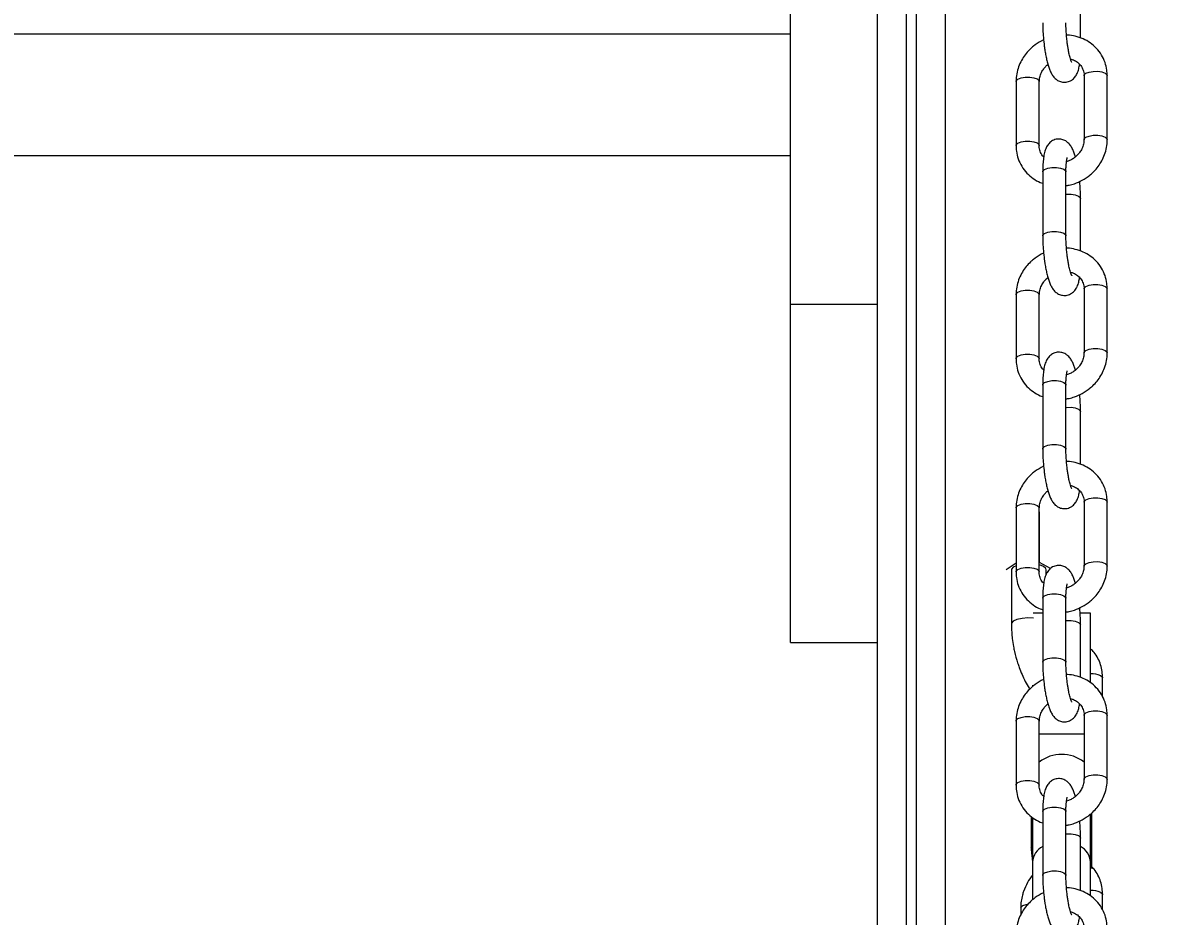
# Model space of a CAD drawing. Header units: millimetres. Extents: x -11024 to 8278, y -7837 to 5770.
# Drawn here: x -3608.6 to -3412.6, y 460.9 to 615.1 of the extents above; entities that cross this region are included whole.
import ezdxf

# ---------------------------------------------------------------- set-up
doc = ezdxf.new("R2010")
doc.units = ezdxf.units.MM
for name, color, linetype in [('DIKOM_ОБЪЕКТ', 7, 'Continuous'), ('DIKOM_РАЗМЕР_ЗОНА', 7, 'Continuous'), ('DIKOM_РАЗМЕР_ОБЪЕКТА', 7, 'Continuous')]:
    doc.layers.add(name, color=color, linetype=linetype)
doc.styles.add('style1', font='arial.ttf', dxfattribs={"width": 0.8})
doc.dimstyles.new('1-50', dxfattribs={"dimtxt": 300, "dimasz": 200, "dimexe": 100, "dimexo": 0, "dimgap": 100, "dimtad": 1, "dimtxsty": 'style1', "dimcen": 200, "dimclrd": 7, "dimclre": 7, "dimclrt": 7, "dimadec": 1, "dimazin": 2, "dimtfac": 1, "dimtmove": 0, "dimatfit": 2, "dimfxl": 0, "dimlwd": 25, "dimlwe": 18, "dimarcsym": 0})

# ---------------------------------------------------------------- blocks, each defined once
blk = doc.blocks.new('*D9')
at = {"layer": 'Defpoints', "color": 0, "transparency": 16777216}
for p in [(3740.68, 3707.51), (-8191.56, -3797.25), (-1076.12, -3797.25)]:
    blk.add_point(p, dxfattribs=at)
at = {"layer": 'DIKOM_РАЗМЕР_ОБЪЕКТА', "color": 7, "lineweight": 18, "transparency": 16777216}
for p, q in [((3740.68, 3707.51), (-8291.56, 3707.51)), ((-1076.12, -3797.25), (-8291.56, -3797.25))]:
    blk.add_line(p, q, dxfattribs=at)
at = {"layer": 'DIKOM_РАЗМЕР_ОБЪЕКТА', "color": 7, "lineweight": 25, "transparency": 16777216}
blk.add_line((-8191.56, 3507.51), (-8191.56, -3597.25), dxfattribs=at)
at = {"layer": 'DIKOM_РАЗМЕР_ОБЪЕКТА', "color": 7, "transparency": 16777216}
for points in [[(-8224.9, 3507.51), (-8158.23, 3507.51), (-8191.56, 3707.51)], [(-8224.9, -3597.25), (-8158.23, -3597.25), (-8191.56, -3797.25)]]:
    blk.add_solid(points, dxfattribs=at)
at = {"layer": 'DIKOM_РАЗМЕР_ОБЪЕКТА', "color": 7, "transparency": 16777216, "insert": (-8444.74, -44.87), "char_height": 300, "attachment_point": 5, "rotation": 90, "style": 'style1'}
blk.add_mtext('7500', dxfattribs=at)
blk = doc.blocks.new('*D11')
at = {"layer": 'Defpoints', "color": 0, "transparency": 16777216}
for p in [(3316.13, 5770.14), (-10574.15, -5797.25), (-1580.09, -5797.25)]:
    blk.add_point(p, dxfattribs=at)
at = {"layer": 'DIKOM_РАЗМЕР_ЗОНА', "color": 7, "lineweight": 18, "transparency": 16777216}
for p, q in [((3316.13, 5770.14), (-10674.15, 5770.14)), ((-1580.09, -5797.25), (-10674.15, -5797.25))]:
    blk.add_line(p, q, dxfattribs=at)
at = {"layer": 'DIKOM_РАЗМЕР_ЗОНА', "color": 7, "lineweight": 25, "transparency": 16777216}
blk.add_line((-10574.15, 5570.14), (-10574.15, -5597.25), dxfattribs=at)
at = {"layer": 'DIKOM_РАЗМЕР_ЗОНА', "color": 7, "transparency": 16777216}
for points in [[(-10607.49, 5570.14), (-10540.82, 5570.14), (-10574.15, 5770.14)], [(-10607.49, -5597.25), (-10540.82, -5597.25), (-10574.15, -5797.25)]]:
    blk.add_solid(points, dxfattribs=at)
at = {"layer": 'DIKOM_РАЗМЕР_ЗОНА', "color": 7, "transparency": 16777216, "insert": (-10827.33, -172.99), "char_height": 300, "attachment_point": 5, "rotation": 90, "style": 'style1'}
blk.add_mtext('11500', dxfattribs=at)

msp = doc.modelspace()

# ---------------------------------------------------------------- linework, layer by layer
at = {"layer": 'DIKOM_ОБЪЕКТ', "color": 7, "linetype": 'Continuous', "lineweight": 15}
for p, q in [((-3456.184, 113.171), (-3456.184, 1863.171)), ((-3454.452, -1736.829), (-3454.452, 1463.171)), ((-3449.452, -1736.829), (-3449.452, 1463.171)), ((-3476.184, 566.502), (-3476.184, 970.268)), ((-3461.184, 566.502), (-3461.184, 704.509)), ((-3426.191, 612.43), (-3426.191, 621.497)), ((-4127.383, 613.171), (-3476.184, 613.171)), ((-3432.556, 612.09), (-3433.001, 611.894)), ((-3425.586, 605.902), (-3425.586, 594.866)), ((-3421.63, 606.067), (-3421.585, 605.902)), ((-3421.585, 594.866), (-3421.585, 605.902)), ((-3437.318, 604.912), (-3437.318, 593.876)), ((-3433.318, 593.876), (-3433.318, 604.912)), ((-3433.362, 594.041), (-3433.318, 593.878)), ((-4138.493, 592.171), (-3476.184, 592.171)), ((-3427.822, 591.393), (-3428.62, 591.076)), ((-3432.712, 589.317), (-3432.712, 578.281)), ((-3428.712, 578.281), (-3428.712, 589.317)), ((-3426.191, 575.643), (-3426.191, 584.71)), ((-3432.556, 575.304), (-3433.001, 575.107)), ((-3425.586, 569.115), (-3425.586, 558.079)), ((-3421.63, 569.28), (-3421.585, 569.115)), ((-3421.585, 558.079), (-3421.585, 569.115)), ((-3476.184, 566.502), (-3461.184, 566.502)), ((-3476.184, 508.131), (-3476.184, 566.502)), ((-3461.184, 521.349), (-3461.184, 566.502)), ((-3437.318, 568.125), (-3437.318, 557.089)), ((-3433.318, 557.089), (-3433.318, 568.125)), ((-3433.362, 557.254), (-3433.318, 557.092)), ((-3427.822, 554.606), (-3428.62, 554.289)), ((-3432.712, 552.53), (-3432.712, 541.494)), ((-3428.712, 541.494), (-3428.712, 552.53)), ((-3426.191, 538.857), (-3426.191, 547.923)), ((-3432.556, 538.517), (-3433.001, 538.321)), ((-3437.318, 531.338), (-3437.318, 520.302)), ((-3433.318, 520.302), (-3433.318, 531.338)), ((-3425.586, 532.328), (-3425.586, 521.292)), ((-3421.63, 532.493), (-3421.585, 532.328)), ((-3421.585, 521.292), (-3421.585, 532.328)), ((-3433.268, 521.914), (-3433.268, 530.684)), ((-3461.184, 113.171), (-3461.184, 521.349)), ((-3437.318, 521.829), (-3439.03, 520.658)), ((-3433.268, 521.914), (-3433.318, 521.913)), ((-3431.373, 520.866), (-3433.268, 521.914)), ((-3438.119, 520.581), (-3438.119, 511.296)), ((-3433.362, 520.467), (-3433.318, 520.305)), ((-3432.119, 519.902), (-3432.119, 520.581)), ((-3431.097, 521.076), (-3431.097, 521.103)), ((-3427.822, 517.819), (-3428.62, 517.503)), ((-3432.712, 515.744), (-3432.712, 504.708)), ((-3428.712, 504.708), (-3428.712, 515.744)), ((-3432.712, 513.171), (-3434.369, 513.171)), ((-3424.452, 513.171), (-3426.236, 513.171)), ((-3424.452, 501.159), (-3424.452, 513.171)), ((-3426.191, 502.07), (-3426.191, 511.136)), ((-3476.184, 508.131), (-3461.184, 508.131)), ((-3422.399, 498.757), (-3422.399, 502.009)), ((-3434.452, 500.75), (-3434.452, 500.53)), ((-3432.556, 501.73), (-3433.001, 501.534)), ((-3437.318, 494.552), (-3437.318, 483.516)), ((-3433.318, 483.516), (-3433.318, 494.552)), ((-3425.586, 495.542), (-3425.586, 484.506)), ((-3421.63, 495.707), (-3421.585, 495.542)), ((-3421.585, 484.506), (-3421.585, 495.542)), ((-3425.586, 492.313), (-3433.318, 492.313)), ((-3433.362, 483.681), (-3433.318, 483.518)), ((-3427.822, 481.032), (-3428.62, 480.716)), ((-3432.712, 478.957), (-3432.712, 467.921)), ((-3428.712, 467.921), (-3428.712, 478.957)), ((-3424.452, 470.242), (-3424.452, 478.527)), ((-3424.217, 469.146), (-3424.217, 478.736)), ((-3434.687, 478.101), (-3434.687, 472.723)), ((-3434.452, 477.898), (-3434.452, 470.242)), ((-3426.191, 465.283), (-3426.191, 474.35)), ((-3434.452, 470.242), (-3434.452, 463.742)), ((-3424.452, 464.393), (-3424.452, 470.242)), ((-3432.556, 464.944), (-3433.001, 464.747)), ((-3422.399, 461.97), (-3422.399, 464.597)), ((-3436.505, 462.307), (-3436.505, 461.094))]:
    msp.add_line(p, q, dxfattribs=at)
at = {"layer": 'DIKOM_ОБЪЕКТ', "color": 7, "linetype": 'Continuous', "lineweight": 15, "flags": 128}
for points in [[(-3437.318, 604.912), (-3437.285, 605.053), (-3436.998, 605.338), (-3436.454, 605.558), (-3435.738, 605.68), (-3434.958, 605.684), (-3434.232, 605.571), (-3433.672, 605.358), (-3433.362, 605.077), (-3433.318, 604.912)], [(-3425.586, 605.902), (-3425.553, 606.043), (-3425.265, 606.328), (-3424.722, 606.548), (-3424.006, 606.67), (-3423.226, 606.674), (-3422.5, 606.561), (-3421.94, 606.348), (-3421.63, 606.067)], [(-3437.318, 593.877), (-3437.285, 594.017), (-3436.998, 594.302), (-3436.454, 594.522), (-3435.738, 594.644), (-3434.958, 594.648), (-3434.232, 594.535), (-3433.672, 594.322), (-3433.362, 594.041)], [(-3425.586, 594.863), (-3425.553, 595.007), (-3425.265, 595.292), (-3424.722, 595.512), (-3424.006, 595.634), (-3423.226, 595.638), (-3422.5, 595.525), (-3421.94, 595.312), (-3421.63, 595.031), (-3421.585, 594.864)], [(-3432.712, 589.317), (-3432.679, 589.458), (-3432.392, 589.743), (-3431.849, 589.963), (-3431.132, 590.085)], [(-3431.132, 590.085), (-3430.352, 590.09), (-3429.627, 589.977), (-3429.066, 589.763), (-3428.757, 589.482), (-3428.712, 589.317)], [(-3428.712, 585.468), (-3428.612, 585.478), (-3427.831, 585.482), (-3427.106, 585.369), (-3426.545, 585.156), (-3426.236, 584.875), (-3426.191, 584.715)], [(-3432.712, 578.276), (-3432.679, 578.422), (-3432.392, 578.707), (-3431.849, 578.927), (-3431.132, 579.049), (-3430.352, 579.054), (-3429.627, 578.941), (-3429.066, 578.727), (-3428.757, 578.446), (-3428.712, 578.275)], [(-3437.318, 568.125), (-3437.285, 568.266), (-3436.998, 568.551), (-3436.454, 568.771), (-3435.738, 568.893), (-3434.958, 568.898), (-3434.232, 568.785), (-3433.672, 568.571), (-3433.362, 568.29), (-3433.318, 568.125)], [(-3425.586, 569.115), (-3425.553, 569.257), (-3425.265, 569.541), (-3424.722, 569.761), (-3424.006, 569.883), (-3423.226, 569.888), (-3422.5, 569.775), (-3421.94, 569.561), (-3421.63, 569.28)], [(-3425.586, 558.077), (-3425.553, 558.22), (-3425.265, 558.505), (-3424.722, 558.725), (-3424.006, 558.847), (-3423.226, 558.852), (-3422.5, 558.739), (-3421.94, 558.525), (-3421.63, 558.244), (-3421.585, 558.077)], [(-3437.318, 557.091), (-3437.285, 557.23), (-3436.998, 557.515), (-3436.454, 557.735), (-3435.738, 557.857), (-3434.958, 557.862), (-3434.232, 557.749), (-3433.672, 557.535), (-3433.362, 557.254)], [(-3432.712, 552.53), (-3432.679, 552.672), (-3432.392, 552.957), (-3431.849, 553.177), (-3431.132, 553.298)], [(-3431.132, 553.298), (-3430.352, 553.303), (-3429.627, 553.19), (-3429.066, 552.977), (-3428.757, 552.695), (-3428.712, 552.53)], [(-3428.712, 548.681), (-3428.612, 548.691), (-3427.831, 548.696), (-3427.106, 548.583), (-3426.545, 548.369), (-3426.236, 548.088), (-3426.191, 547.928)], [(-3432.712, 541.489), (-3432.679, 541.636), (-3432.392, 541.921), (-3431.849, 542.141), (-3431.132, 542.262), (-3430.352, 542.267), (-3429.627, 542.154), (-3429.066, 541.941), (-3428.757, 541.659), (-3428.712, 541.488)], [(-3425.586, 532.328), (-3425.553, 532.47), (-3425.265, 532.755), (-3424.722, 532.975), (-3424.006, 533.096), (-3423.226, 533.101), (-3422.5, 532.988), (-3421.94, 532.775), (-3421.63, 532.493)], [(-3437.318, 531.338), (-3437.285, 531.48), (-3436.998, 531.765), (-3436.454, 531.985), (-3435.738, 532.106), (-3434.958, 532.111), (-3434.232, 531.998), (-3433.672, 531.785), (-3433.362, 531.503), (-3433.318, 531.338)], [(-3437.318, 521.371), (-3437.783, 521.137), (-3438.094, 520.785), (-3438.119, 520.649)], [(-3432.592, 521.221), (-3433.298, 521.492), (-3433.318, 521.498)], [(-3425.586, 521.29), (-3425.553, 521.434), (-3425.265, 521.719), (-3424.722, 521.939), (-3424.006, 522.06), (-3423.226, 522.065), (-3422.5, 521.952), (-3421.94, 521.739), (-3421.63, 521.457), (-3421.585, 521.291)], [(-3437.318, 520.304), (-3437.285, 520.444), (-3436.998, 520.729), (-3436.454, 520.949), (-3435.738, 521.07), (-3434.958, 521.075), (-3434.232, 520.962), (-3433.672, 520.749), (-3433.362, 520.467)], [(-3432.119, 520.649), (-3432.191, 520.881), (-3432.592, 521.221)], [(-3432.712, 515.744), (-3432.679, 515.885), (-3432.392, 516.17), (-3431.849, 516.39), (-3431.132, 516.512)], [(-3431.132, 516.512), (-3430.352, 516.516), (-3429.627, 516.403), (-3429.066, 516.19), (-3428.757, 515.909), (-3428.712, 515.744)], [(-3434.304, 512.317), (-3435.256, 512.356), (-3436.273, 512.275), (-3437.15, 512.077), (-3437.783, 511.784), (-3438.094, 511.432), (-3438.119, 511.294)], [(-3428.712, 511.895), (-3428.612, 511.904), (-3427.831, 511.909), (-3427.106, 511.796), (-3426.545, 511.583), (-3426.236, 511.301), (-3426.191, 511.142)], [(-3432.712, 504.703), (-3432.679, 504.849), (-3432.392, 505.134), (-3431.849, 505.354), (-3431.132, 505.475), (-3430.352, 505.48), (-3429.627, 505.367), (-3429.066, 505.154), (-3428.757, 504.873), (-3428.712, 504.702)], [(-3422.714, 502.39), (-3422.43, 502.133), (-3422.399, 502.009)], [(-3425.586, 495.542), (-3425.553, 495.683), (-3425.265, 495.968), (-3424.722, 496.188), (-3424.006, 496.309), (-3423.226, 496.314), (-3422.5, 496.201), (-3421.94, 495.988), (-3421.63, 495.707)], [(-3437.318, 494.552), (-3437.285, 494.693), (-3436.998, 494.978), (-3436.454, 495.198), (-3435.738, 495.32), (-3434.958, 495.324), (-3434.232, 495.211), (-3433.672, 494.998), (-3433.362, 494.717), (-3433.318, 494.552)], [(-3437.318, 483.517), (-3437.285, 483.657), (-3436.998, 483.942), (-3436.454, 484.162), (-3435.738, 484.284), (-3434.958, 484.288), (-3434.232, 484.175), (-3433.672, 483.962), (-3433.362, 483.681)], [(-3425.586, 484.503), (-3425.553, 484.647), (-3425.265, 484.932), (-3424.722, 485.152), (-3424.006, 485.274), (-3423.226, 485.278), (-3422.5, 485.165), (-3421.94, 484.952), (-3421.63, 484.671), (-3421.585, 484.504)], [(-3432.712, 478.957), (-3432.679, 479.098), (-3432.392, 479.383), (-3431.849, 479.603), (-3431.132, 479.725)], [(-3431.132, 479.725), (-3430.352, 479.73), (-3429.627, 479.617), (-3429.066, 479.403), (-3428.757, 479.122), (-3428.712, 478.957)], [(-3428.712, 475.108), (-3428.612, 475.118), (-3427.831, 475.122), (-3427.106, 475.009), (-3426.545, 474.796), (-3426.236, 474.515), (-3426.191, 474.355)], [(-3434.687, 472.722), (-3434.64, 472.874), (-3434.452, 473.055)], [(-3432.712, 467.916), (-3432.679, 468.062), (-3432.392, 468.347), (-3431.849, 468.567), (-3431.132, 468.689), (-3430.352, 468.693), (-3429.627, 468.581), (-3429.066, 468.367), (-3428.757, 468.086), (-3428.712, 467.915)], [(-3424.452, 469.479), (-3424.248, 469.271), (-3424.217, 469.147)], [(-3422.714, 464.978), (-3422.43, 464.721), (-3422.399, 464.597)], [(-3436.505, 462.308), (-3436.458, 462.459), (-3436.146, 462.712), (-3435.583, 462.903), (-3435.263, 462.962)]]:
    msp.add_lwpolyline(points, dxfattribs=at)
at = {"layer": 'DIKOM_ОБЪЕКТ', "color": 7, "linetype": 'Continuous', "lineweight": 15}
for centre, radius, start, end in [((-3424.292, 498.772), 3.947, 66.43566, 92.31744), ((-3429.452, 482.528), 6.285, 52.04001, 127.95999), ((-3431.223, 470.051), 3.234, 117.41582, 176.61978), ((-3427.801, 469.973), 3.36, 4.59294, 61.37146), ((-3424.292, 461.36), 3.947, 66.43566, 92.31744)]:
    msp.add_arc(centre, radius, start, end, dxfattribs=at)
for points, knots in [([(-3432.709, 615.063), (-3432.71, 614.931), (-3432.711, 614.538), (-3432.685, 613.682), (-3432.632, 612.949), (-3432.6, 612.498)], [0, 0, 0, 0, 0.1623311, 0.4847985, 1, 1, 1, 1]), ([(-3428.614, 612.835), (-3428.645, 613.273), (-3428.689, 613.883), (-3428.71, 614.623), (-3428.709, 614.919), (-3428.709, 615.061)], [0, 0, 0, 0, 0.5712323, 0.7948266, 1, 1, 1, 1]), ([(-3433.001, 611.894), (-3433.457, 611.614), (-3434.102, 611.217), (-3434.937, 610.471), (-3435.592, 609.76), (-3436.249, 608.818), (-3436.792, 607.742), (-3437.16, 606.543), (-3437.335, 605.578), (-3437.301, 605.032), (-3437.293, 604.912)], [0, 0, 0, 0, 0.1825951, 0.2584393, 0.383994, 0.5148969, 0.6557647, 0.8035052, 0.9571645, 1, 1, 1, 1]), ([(-3432.6, 612.498), (-3432.551, 611.998), (-3432.483, 611.301), (-3432.345, 610.326), (-3432.215, 609.553), (-3432.043, 608.713), (-3431.846, 607.931), (-3431.622, 607.215), (-3431.361, 606.562), (-3431.041, 605.971), (-3430.61, 605.435), (-3430.018, 605.005), (-3429.296, 604.763), (-3428.465, 604.786), (-3427.693, 605.124), (-3427.113, 605.685), (-3426.734, 606.352), (-3426.501, 607.041), (-3426.409, 607.609), (-3426.366, 607.874)], [0, 0, 0, 0, 0.0879981, 0.1224309, 0.1786513, 0.2348506, 0.2933596, 0.3526775, 0.413126, 0.4765375, 0.5359913, 0.5846897, 0.6342733, 0.6869926, 0.7442841, 0.7980943, 0.8583298, 0.9339599, 1, 1, 1, 1]), ([(-3421.61, 605.901), (-3421.613, 606.226), (-3421.621, 607.012), (-3421.938, 608.237), (-3422.539, 609.535), (-3423.415, 610.686), (-3424.504, 611.625), (-3425.732, 612.325), (-3427.068, 612.757), (-3428.049, 612.947), (-3428.568, 612.932), (-3428.62, 612.93)], [0, 0, 0, 0, 0.08852332, 0.21396023, 0.34440076, 0.48097149, 0.60883541, 0.73638761, 0.86286746, 0.98621486, 1, 1, 1, 1]), ([(-3427.696, 608.201), (-3427.694, 608.199), (-3427.671, 608.17), (-3427.752, 608.301), (-3427.857, 608.584), (-3428.016, 609.088), (-3428.177, 609.753), (-3428.319, 610.491), (-3428.432, 611.207), (-3428.533, 611.972), (-3428.586, 612.534), (-3428.614, 612.835)], [0, 0, 0, 0, 0.0096498, 0.1163048, 0.230047, 0.3520192, 0.5109256, 0.6414114, 0.7448972, 0.8635192, 1, 1, 1, 1]), ([(-3433.304, 604.91), (-3433.294, 605.158), (-3433.272, 605.67), (-3432.992, 606.431), (-3432.6, 607.073), (-3432.208, 607.547), (-3431.933, 607.773), (-3431.818, 607.868)], [0, 0, 0, 0, 0.23938, 0.4939834, 0.7122434, 0.8794297, 1, 1, 1, 1]), ([(-3427.922, 608.802), (-3427.744, 608.753), (-3427.3, 608.629), (-3426.692, 608.248), (-3426.108, 607.672), (-3425.728, 606.916), (-3425.557, 606.297), (-3425.595, 605.944), (-3425.599, 605.903)], [0, 0, 0, 0, 0.1251234, 0.3120751, 0.516947, 0.7471599, 0.9711757, 1, 1, 1, 1]), ([(-3437.293, 593.877), (-3437.29, 593.551), (-3437.282, 592.765), (-3436.965, 591.54), (-3436.364, 590.243), (-3435.489, 589.089), (-3434.395, 588.163), (-3433.457, 587.582), (-3432.859, 587.394), (-3432.712, 587.347)], [0, 0, 0, 0, 0.1138407, 0.2751521, 0.4428982, 0.6185582, 0.7829525, 0.9469905, 1, 1, 1, 1]), ([(-3432.538, 591.904), (-3432.607, 591.969), (-3432.896, 592.242), (-3433.166, 592.868), (-3433.347, 593.481), (-3433.309, 593.834), (-3433.304, 593.874)], [0, 0, 0, 0, 0.1293868, 0.5441781, 0.9478559, 1, 1, 1, 1]), ([(-3427.085, 591.909), (-3427.15, 592.126), (-3427.29, 592.591), (-3427.543, 593.214), (-3427.862, 593.807), (-3428.293, 594.342), (-3428.885, 594.772), (-3429.607, 595.015), (-3430.438, 594.992), (-3431.21, 594.654), (-3431.791, 594.092), (-3432.171, 593.428), (-3432.418, 592.666), (-3432.585, 591.748), (-3432.678, 590.734), (-3432.711, 589.915), (-3432.71, 589.443), (-3432.709, 589.312)], [0, 0, 0, 0, 0.0596699, 0.1281032, 0.1998961, 0.267198, 0.3223538, 0.3784632, 0.4381785, 0.5030172, 0.5639628, 0.6321552, 0.7177865, 0.8128481, 0.8999073, 0.9722423, 1, 1, 1, 1]), ([(-3425.599, 594.867), (-3425.61, 594.619), (-3425.631, 594.107), (-3425.912, 593.347), (-3426.301, 592.702), (-3426.756, 592.173), (-3427.249, 591.737), (-3427.637, 591.504), (-3427.822, 591.393)], [0, 0, 0, 0, 0.1926652, 0.3976287, 0.573314, 0.707904, 0.8605903, 1, 1, 1, 1]), ([(-3425.902, 587.883), (-3425.446, 588.164), (-3424.801, 588.56), (-3423.967, 589.307), (-3423.311, 590.017), (-3422.655, 590.96), (-3422.111, 592.036), (-3421.744, 593.235), (-3421.569, 594.199), (-3421.603, 594.746), (-3421.61, 594.865)], [0, 0, 0, 0, 0.1826021, 0.2584461, 0.384027, 0.5148987, 0.6557662, 0.8035188, 0.9571776, 1, 1, 1, 1]), ([(-3428.709, 589.311), (-3428.71, 589.42), (-3428.712, 589.78), (-3428.689, 590.327), (-3428.647, 590.918), (-3428.584, 591.382), (-3428.526, 591.678), (-3428.478, 591.821), (-3428.486, 591.802), (-3428.488, 591.799)], [0, 0, 0, 0, 0.0828513, 0.2715326, 0.4609629, 0.6421966, 0.8098512, 0.96028, 1, 1, 1, 1]), ([(-3428.712, 586.943), (-3428.528, 586.969), (-3428.035, 587.04), (-3427.076, 587.317), (-3426.347, 587.669), (-3425.902, 587.883)], [0, 0, 0, 0, 0.1880839, 0.5045234, 1, 1, 1, 1]), ([(-3426.194, 584.715), (-3426.194, 584.846), (-3426.192, 585.24), (-3426.221, 586.094), (-3426.267, 586.969), (-3426.332, 587.551), (-3426.348, 587.687)], [0, 0, 0, 0, 0.1403138, 0.4190396, 0.8643727, 1, 1, 1, 1]), ([(-3432.709, 578.276), (-3432.71, 578.144), (-3432.711, 577.751), (-3432.685, 576.896), (-3432.632, 576.163), (-3432.6, 575.712)], [0, 0, 0, 0, 0.1623311, 0.4847985, 1, 1, 1, 1]), ([(-3428.614, 576.048), (-3428.645, 576.486), (-3428.689, 577.096), (-3428.71, 577.836), (-3428.709, 578.133), (-3428.709, 578.275)], [0, 0, 0, 0, 0.5712323, 0.7948266, 1, 1, 1, 1]), ([(-3433.001, 575.107), (-3433.457, 574.827), (-3434.102, 574.43), (-3434.937, 573.684), (-3435.592, 572.974), (-3436.249, 572.031), (-3436.792, 570.955), (-3437.16, 569.756), (-3437.335, 568.791), (-3437.301, 568.245), (-3437.293, 568.126)], [0, 0, 0, 0, 0.1825927, 0.2584412, 0.3839956, 0.5148981, 0.6557656, 0.8035057, 0.9571646, 1, 1, 1, 1]), ([(-3432.6, 575.712), (-3432.551, 575.211), (-3432.483, 574.515), (-3432.345, 573.539), (-3432.215, 572.766), (-3432.043, 571.926), (-3431.846, 571.144), (-3431.622, 570.428), (-3431.361, 569.775), (-3431.041, 569.184), (-3430.61, 568.649), (-3430.018, 568.218), (-3429.296, 567.976), (-3428.465, 567.999), (-3427.693, 568.337), (-3427.113, 568.899), (-3426.734, 569.565), (-3426.501, 570.254), (-3426.409, 570.822), (-3426.366, 571.087)], [0, 0, 0, 0, 0.0879979, 0.1224306, 0.178651, 0.2348562, 0.2933596, 0.3526962, 0.4131446, 0.4765559, 0.5359899, 0.5846883, 0.6342718, 0.6869908, 0.7442846, 0.7980947, 0.8583301, 0.93396, 1, 1, 1, 1]), ([(-3427.696, 571.415), (-3427.694, 571.412), (-3427.671, 571.383), (-3427.752, 571.515), (-3427.857, 571.798), (-3428.016, 572.302), (-3428.177, 572.966), (-3428.319, 573.704), (-3428.432, 574.42), (-3428.533, 575.185), (-3428.586, 575.747), (-3428.614, 576.048)], [0, 0, 0, 0, 0.0096499, 0.1163025, 0.2300524, 0.3519673, 0.5109226, 0.6414092, 0.7448957, 0.8635184, 1, 1, 1, 1]), ([(-3421.61, 569.114), (-3421.613, 569.439), (-3421.621, 570.225), (-3421.938, 571.451), (-3422.539, 572.749), (-3423.415, 573.899), (-3424.504, 574.838), (-3425.732, 575.539), (-3427.068, 575.97), (-3428.035, 576.159), (-3428.541, 576.145), (-3428.579, 576.144)], [0, 0, 0, 0, 0.0888311, 0.2147278, 0.3456365, 0.4826974, 0.6110202, 0.7390302, 0.865964, 0.9897541, 1, 1, 1, 1]), ([(-3433.304, 568.123), (-3433.294, 568.372), (-3433.272, 568.884), (-3432.992, 569.644), (-3432.6, 570.286), (-3432.208, 570.76), (-3431.933, 570.987), (-3431.818, 571.082)], [0, 0, 0, 0, 0.2393807, 0.4939848, 0.7122453, 0.8794087, 1, 1, 1, 1]), ([(-3427.922, 572.015), (-3427.744, 571.966), (-3427.299, 571.842), (-3426.692, 571.462), (-3426.108, 570.885), (-3425.728, 570.13), (-3425.557, 569.509), (-3425.595, 569.157), (-3425.599, 569.117)], [0, 0, 0, 0, 0.1250773, 0.3120824, 0.5169541, 0.7471667, 0.9711239, 1, 1, 1, 1]), ([(-3437.293, 557.09), (-3437.29, 556.765), (-3437.282, 555.979), (-3436.965, 554.753), (-3436.364, 553.456), (-3435.489, 552.303), (-3434.395, 551.376), (-3433.457, 550.796), (-3432.859, 550.607), (-3432.712, 550.561)], [0, 0, 0, 0, 0.11384, 0.2751627, 0.4429077, 0.6185565, 0.7829498, 0.9469867, 1, 1, 1, 1]), ([(-3432.538, 555.117), (-3432.607, 555.182), (-3432.896, 555.455), (-3433.166, 556.081), (-3433.347, 556.694), (-3433.309, 557.047), (-3433.304, 557.088)], [0, 0, 0, 0, 0.1293868, 0.5441781, 0.9478559, 1, 1, 1, 1]), ([(-3427.085, 555.122), (-3427.15, 555.339), (-3427.29, 555.805), (-3427.543, 556.428), (-3427.862, 557.02), (-3428.293, 557.556), (-3428.885, 557.986), (-3429.607, 558.228), (-3430.438, 558.205), (-3431.21, 557.867), (-3431.791, 557.305), (-3432.171, 556.641), (-3432.418, 555.879), (-3432.585, 554.962), (-3432.678, 553.948), (-3432.711, 553.128), (-3432.71, 552.656), (-3432.709, 552.525)], [0, 0, 0, 0, 0.0596699, 0.1281032, 0.1998961, 0.267198, 0.3223538, 0.3784632, 0.4381785, 0.5030172, 0.5639628, 0.6321552, 0.7177865, 0.8128481, 0.8999073, 0.9722423, 1, 1, 1, 1]), ([(-3425.599, 558.08), (-3425.61, 557.832), (-3425.631, 557.32), (-3425.912, 556.561), (-3426.301, 555.915), (-3426.756, 555.387), (-3427.249, 554.951), (-3427.637, 554.717), (-3427.822, 554.606)], [0, 0, 0, 0, 0.1926622, 0.3976225, 0.5733257, 0.7078947, 0.8605786, 1, 1, 1, 1]), ([(-3425.902, 551.097), (-3425.446, 551.377), (-3424.801, 551.774), (-3423.967, 552.52), (-3423.311, 553.23), (-3422.655, 554.173), (-3422.111, 555.249), (-3421.744, 556.448), (-3421.569, 557.413), (-3421.603, 557.959), (-3421.61, 558.078)], [0, 0, 0, 0, 0.1826024, 0.258451, 0.3840256, 0.5148976, 0.6557652, 0.8035055, 0.9571775, 1, 1, 1, 1]), ([(-3428.709, 552.524), (-3428.71, 552.634), (-3428.712, 552.993), (-3428.689, 553.54), (-3428.647, 554.131), (-3428.584, 554.595), (-3428.526, 554.891), (-3428.478, 555.034), (-3428.486, 555.016), (-3428.488, 555.012)], [0, 0, 0, 0, 0.0828529, 0.2715376, 0.4609714, 0.6421921, 0.8099613, 0.9602792, 1, 1, 1, 1]), ([(-3428.712, 550.156), (-3428.528, 550.183), (-3428.035, 550.254), (-3427.076, 550.531), (-3426.347, 550.882), (-3425.902, 551.097)], [0, 0, 0, 0, 0.1880839, 0.5045234, 1, 1, 1, 1]), ([(-3426.194, 547.928), (-3426.194, 548.06), (-3426.192, 548.453), (-3426.221, 549.308), (-3426.267, 550.183), (-3426.332, 550.765), (-3426.348, 550.9)], [0, 0, 0, 0, 0.1403136, 0.4190013, 0.8643729, 1, 1, 1, 1]), ([(-3432.709, 541.489), (-3432.71, 541.358), (-3432.711, 540.964), (-3432.685, 540.109), (-3432.632, 539.376), (-3432.6, 538.925)], [0, 0, 0, 0, 0.1623736, 0.4847977, 1, 1, 1, 1]), ([(-3428.614, 539.261), (-3428.645, 539.7), (-3428.689, 540.309), (-3428.71, 541.049), (-3428.709, 541.346), (-3428.709, 541.488)], [0, 0, 0, 0, 0.571182, 0.7948263, 1, 1, 1, 1]), ([(-3427.696, 534.628), (-3427.694, 534.626), (-3427.671, 534.597), (-3427.752, 534.728), (-3427.858, 535.011), (-3428.016, 535.515), (-3428.177, 536.179), (-3428.319, 536.918), (-3428.432, 537.633), (-3428.533, 538.399), (-3428.586, 538.961), (-3428.614, 539.261)], [0, 0, 0, 0, 0.0096499, 0.116303, 0.2299878, 0.3519511, 0.51092, 0.6414071, 0.7448774, 0.8635179, 1, 1, 1, 1]), ([(-3421.61, 532.328), (-3421.613, 532.653), (-3421.621, 533.439), (-3421.938, 534.664), (-3422.539, 535.962), (-3423.415, 537.112), (-3424.504, 538.051), (-3425.732, 538.752), (-3427.068, 539.183), (-3428.035, 539.373), (-3428.541, 539.359), (-3428.579, 539.358)], [0, 0, 0, 0, 0.08883077, 0.21472694, 0.34563509, 0.48268758, 0.61100989, 0.73902426, 0.86595753, 0.98974712, 1, 1, 1, 1]), ([(-3433.001, 538.321), (-3433.457, 538.04), (-3434.102, 537.644), (-3434.937, 536.897), (-3435.592, 536.187), (-3436.249, 535.245), (-3436.792, 534.168), (-3437.16, 532.97), (-3437.335, 532.005), (-3437.301, 531.458), (-3437.293, 531.339)], [0, 0, 0, 0, 0.1825929, 0.2584505, 0.383995, 0.5148977, 0.6557653, 0.8035055, 0.9571645, 1, 1, 1, 1]), ([(-3432.6, 538.925), (-3432.551, 538.425), (-3432.483, 537.728), (-3432.345, 536.752), (-3432.215, 535.979), (-3432.043, 535.139), (-3431.846, 534.357), (-3431.622, 533.641), (-3431.361, 532.988), (-3431.041, 532.397), (-3430.609, 531.862), (-3430.018, 531.432), (-3429.296, 531.19), (-3428.465, 531.212), (-3427.693, 531.551), (-3427.113, 532.112), (-3426.734, 532.779), (-3426.501, 533.468), (-3426.409, 534.036), (-3426.366, 534.3)], [0, 0, 0, 0, 0.0879979, 0.1224306, 0.178651, 0.2348561, 0.2933595, 0.3527011, 0.413145, 0.4765564, 0.5359904, 0.5846919, 0.6342735, 0.6869926, 0.7442839, 0.7981143, 0.8583301, 0.93396, 1, 1, 1, 1]), ([(-3427.922, 535.229), (-3427.744, 535.179), (-3427.299, 535.056), (-3426.692, 534.675), (-3426.108, 534.098), (-3425.728, 533.343), (-3425.557, 532.723), (-3425.595, 532.37), (-3425.599, 532.33)], [0, 0, 0, 0, 0.125078, 0.312084, 0.5169701, 0.747184, 0.9711238, 1, 1, 1, 1]), ([(-3433.304, 531.337), (-3433.294, 531.585), (-3433.272, 532.097), (-3432.992, 532.858), (-3432.6, 533.5), (-3432.208, 533.973), (-3431.933, 534.2), (-3431.818, 534.295)], [0, 0, 0, 0, 0.2393807, 0.4939848, 0.7122453, 0.8794087, 1, 1, 1, 1]), ([(-3427.085, 518.336), (-3427.15, 518.552), (-3427.29, 519.018), (-3427.543, 519.641), (-3427.862, 520.234), (-3428.294, 520.769), (-3428.885, 521.199), (-3429.607, 521.441), (-3430.438, 521.418), (-3431.21, 521.08), (-3431.791, 520.519), (-3432.171, 519.854), (-3432.418, 519.092), (-3432.585, 518.175), (-3432.678, 517.161), (-3432.711, 516.342), (-3432.71, 515.87), (-3432.709, 515.739)], [0, 0, 0, 0, 0.0596711, 0.1281059, 0.1999003, 0.267177, 0.3223566, 0.3784511, 0.4381822, 0.5030223, 0.5639692, 0.632163, 0.7177961, 0.8128371, 0.8999237, 0.9722533, 1, 1, 1, 1]), ([(-3437.293, 520.303), (-3437.29, 519.978), (-3437.282, 519.192), (-3436.965, 517.967), (-3436.364, 516.669), (-3435.489, 515.516), (-3434.395, 514.589), (-3433.457, 514.009), (-3432.859, 513.82), (-3432.712, 513.774)], [0, 0, 0, 0, 0.1138287, 0.2751535, 0.4429006, 0.6185517, 0.782947, 0.946986, 1, 1, 1, 1]), ([(-3432.538, 518.33), (-3432.607, 518.395), (-3432.896, 518.669), (-3433.166, 519.294), (-3433.347, 519.908), (-3433.309, 520.261), (-3433.304, 520.301)], [0, 0, 0, 0, 0.1293909, 0.544305, 0.9478903, 1, 1, 1, 1]), ([(-3425.599, 521.294), (-3425.61, 521.046), (-3425.631, 520.533), (-3425.912, 519.774), (-3426.301, 519.129), (-3426.756, 518.6), (-3427.249, 518.164), (-3427.637, 517.931), (-3427.822, 517.819)], [0, 0, 0, 0, 0.1926622, 0.3976225, 0.5733257, 0.7078947, 0.8605786, 1, 1, 1, 1]), ([(-3425.902, 514.31), (-3425.446, 514.59), (-3424.801, 514.987), (-3423.967, 515.734), (-3423.311, 516.444), (-3422.655, 517.386), (-3422.111, 518.462), (-3421.744, 519.661), (-3421.569, 520.626), (-3421.603, 521.172), (-3421.61, 521.292)], [0, 0, 0, 0, 0.1826024, 0.258451, 0.3840256, 0.5148976, 0.6557652, 0.8035055, 0.9571645, 1, 1, 1, 1]), ([(-3428.709, 515.737), (-3428.71, 515.847), (-3428.712, 516.207), (-3428.689, 516.754), (-3428.647, 517.344), (-3428.584, 517.809), (-3428.526, 518.105), (-3428.478, 518.247), (-3428.486, 518.229), (-3428.488, 518.225)], [0, 0, 0, 0, 0.0828529, 0.2715376, 0.4609714, 0.6421921, 0.8099613, 0.9602792, 1, 1, 1, 1]), ([(-3428.712, 513.369), (-3428.528, 513.396), (-3428.035, 513.467), (-3427.076, 513.744), (-3426.347, 514.096), (-3425.902, 514.31)], [0, 0, 0, 0, 0.1880768, 0.5045256, 1, 1, 1, 1]), ([(-3426.194, 511.141), (-3426.194, 511.273), (-3426.192, 511.666), (-3426.221, 512.521), (-3426.267, 513.396), (-3426.332, 513.978), (-3426.348, 514.114)], [0, 0, 0, 0, 0.1403102, 0.4190308, 0.8643762, 1, 1, 1, 1]), ([(-3438.114, 511.296), (-3438.116, 511.265), (-3438.138, 510.809), (-3438.078, 509.962), (-3437.967, 508.711), (-3437.792, 507.588), (-3437.505, 506.184), (-3437.172, 504.967), (-3436.724, 503.662), (-3436.295, 502.582), (-3435.71, 501.377), (-3435.254, 500.533), (-3434.969, 500.127), (-3434.935, 500.079)], [0, 0, 0, 0, 0.0081783, 0.1204824, 0.2137661, 0.3248117, 0.4018857, 0.5679475, 0.6356471, 0.7472247, 0.8618304, 0.983838, 1, 1, 1, 1]), ([(-3422.403, 502.01), (-3422.416, 502.378), (-3422.443, 503.15), (-3422.705, 504.29), (-3423.162, 505.403), (-3423.742, 506.341), (-3424.244, 506.813), (-3424.452, 507.009)], [0, 0, 0, 0, 0.19086, 0.4010377, 0.6180591, 0.8414272, 1, 1, 1, 1]), ([(-3432.709, 504.703), (-3432.71, 504.571), (-3432.711, 504.178), (-3432.685, 503.322), (-3432.632, 502.589), (-3432.6, 502.138)], [0, 0, 0, 0, 0.1623662, 0.4847759, 1, 1, 1, 1]), ([(-3428.614, 502.475), (-3428.645, 502.913), (-3428.689, 503.522), (-3428.71, 504.263), (-3428.709, 504.559), (-3428.709, 504.701)], [0, 0, 0, 0, 0.5711333, 0.7947585, 1, 1, 1, 1]), ([(-3432.6, 502.138), (-3432.551, 501.638), (-3432.483, 500.941), (-3432.345, 499.966), (-3432.215, 499.193), (-3432.043, 498.352), (-3431.846, 497.571), (-3431.622, 496.854), (-3431.361, 496.202), (-3431.041, 495.611), (-3430.609, 495.075), (-3430.018, 494.645), (-3429.296, 494.403), (-3428.465, 494.426), (-3427.693, 494.764), (-3427.113, 495.325), (-3426.734, 495.992), (-3426.501, 496.681), (-3426.409, 497.249), (-3426.366, 497.514)], [0, 0, 0, 0, 0.0879918, 0.1224248, 0.1786456, 0.2348513, 0.2933769, 0.3526953, 0.4131398, 0.4765517, 0.5359862, 0.5846882, 0.6342703, 0.6869897, 0.7442816, 0.7981125, 0.8583246, 0.9339594, 1, 1, 1, 1]), ([(-3427.696, 497.841), (-3427.694, 497.839), (-3427.671, 497.81), (-3427.752, 497.941), (-3427.858, 498.224), (-3428.016, 498.728), (-3428.177, 499.392), (-3428.319, 500.131), (-3428.432, 500.846), (-3428.533, 501.612), (-3428.586, 502.174), (-3428.614, 502.475)], [0, 0, 0, 0, 0.00965, 0.1163037, 0.2299824, 0.3519566, 0.5109266, 0.6413994, 0.744887, 0.8635108, 1, 1, 1, 1]), ([(-3421.61, 495.541), (-3421.613, 495.866), (-3421.621, 496.652), (-3421.938, 497.877), (-3422.539, 499.175), (-3423.415, 500.326), (-3424.504, 501.264), (-3425.732, 501.966), (-3427.068, 502.396), (-3428.035, 502.586), (-3428.541, 502.572), (-3428.579, 502.571)], [0, 0, 0, 0, 0.0888194, 0.2147171, 0.3456269, 0.482681, 0.6110049, 0.7390209, 0.8659631, 0.9897468, 1, 1, 1, 1]), ([(-3433.001, 501.534), (-3433.457, 501.254), (-3434.102, 500.857), (-3434.937, 500.11), (-3435.592, 499.4), (-3436.249, 498.458), (-3436.792, 497.382), (-3437.16, 496.183), (-3437.335, 495.218), (-3437.301, 494.672), (-3437.293, 494.552)], [0, 0, 0, 0, 0.1826003, 0.2584488, 0.3839868, 0.5148981, 0.6557656, 0.8035057, 0.9571646, 1, 1, 1, 1]), ([(-3427.922, 498.442), (-3427.744, 498.392), (-3427.299, 498.269), (-3426.692, 497.888), (-3426.108, 497.311), (-3425.728, 496.556), (-3425.557, 495.936), (-3425.595, 495.584), (-3425.599, 495.543)], [0, 0, 0, 0, 0.125078, 0.312084, 0.5169701, 0.747184, 0.9711238, 1, 1, 1, 1]), ([(-3433.304, 494.55), (-3433.294, 494.798), (-3433.272, 495.31), (-3432.992, 496.071), (-3432.6, 496.713), (-3432.208, 497.187), (-3431.933, 497.413), (-3431.818, 497.508)], [0, 0, 0, 0, 0.2393807, 0.4939848, 0.7122453, 0.8794087, 1, 1, 1, 1]), ([(-3427.085, 481.549), (-3427.15, 481.766), (-3427.29, 482.231), (-3427.543, 482.854), (-3427.862, 483.447), (-3428.294, 483.982), (-3428.885, 484.412), (-3429.607, 484.655), (-3430.438, 484.632), (-3431.21, 484.294), (-3431.791, 483.732), (-3432.171, 483.067), (-3432.418, 482.306), (-3432.585, 481.388), (-3432.678, 480.375), (-3432.711, 479.555), (-3432.71, 479.083), (-3432.709, 478.952)], [0, 0, 0, 0, 0.05967128, 0.12810621, 0.19990082, 0.26717774, 0.32235749, 0.37845216, 0.43818343, 0.50302365, 0.56397074, 0.63214731, 0.7177996, 0.81284085, 0.89992762, 0.97224901, 1, 1, 1, 1]), ([(-3425.599, 484.507), (-3425.61, 484.259), (-3425.631, 483.747), (-3425.912, 482.987), (-3426.301, 482.342), (-3426.756, 481.813), (-3427.249, 481.377), (-3427.637, 481.144), (-3427.822, 481.032)], [0, 0, 0, 0, 0.1926622, 0.3976225, 0.5733257, 0.7078947, 0.8605786, 1, 1, 1, 1]), ([(-3425.902, 477.523), (-3425.446, 477.804), (-3424.801, 478.2), (-3423.967, 478.947), (-3423.311, 479.657), (-3422.655, 480.599), (-3422.111, 481.676), (-3421.744, 482.874), (-3421.569, 483.839), (-3421.603, 484.386), (-3421.61, 484.505)], [0, 0, 0, 0, 0.1825945, 0.258452, 0.3840265, 0.5148983, 0.6557657, 0.8035058, 0.9571646, 1, 1, 1, 1]), ([(-3437.293, 483.516), (-3437.29, 483.191), (-3437.282, 482.405), (-3436.965, 481.18), (-3436.364, 479.883), (-3435.489, 478.729), (-3434.395, 477.803), (-3433.457, 477.222), (-3432.859, 477.033), (-3432.712, 476.987)], [0, 0, 0, 0, 0.1138287, 0.2751535, 0.4429006, 0.6185517, 0.782947, 0.946986, 1, 1, 1, 1]), ([(-3432.538, 481.544), (-3432.607, 481.609), (-3432.896, 481.882), (-3433.166, 482.507), (-3433.347, 483.121), (-3433.309, 483.474), (-3433.304, 483.514)], [0, 0, 0, 0, 0.1293909, 0.544305, 0.9478903, 1, 1, 1, 1]), ([(-3428.709, 478.951), (-3428.71, 479.06), (-3428.712, 479.42), (-3428.689, 479.967), (-3428.647, 480.557), (-3428.584, 481.022), (-3428.526, 481.318), (-3428.478, 481.46), (-3428.486, 481.442), (-3428.488, 481.438)], [0, 0, 0, 0, 0.082829, 0.2715395, 0.461052, 0.6421866, 0.8099584, 0.9602786, 1, 1, 1, 1]), ([(-3428.712, 476.583), (-3428.528, 476.609), (-3428.035, 476.68), (-3427.076, 476.957), (-3426.347, 477.309), (-3425.902, 477.523)], [0, 0, 0, 0, 0.1880758, 0.5045121, 1, 1, 1, 1]), ([(-3426.194, 474.355), (-3426.194, 474.486), (-3426.192, 474.88), (-3426.221, 475.734), (-3426.267, 476.609), (-3426.332, 477.191), (-3426.348, 477.327)], [0, 0, 0, 0, 0.1402736, 0.4190317, 0.8643376, 1, 1, 1, 1]), ([(-3434.686, 472.724), (-3434.687, 472.72), (-3434.697, 472.449), (-3434.658, 471.846), (-3434.59, 471.059), (-3434.49, 470.551), (-3434.452, 470.358)], [0, 0, 0, 0, 0.0054344, 0.3599749, 0.7579443, 1, 1, 1, 1]), ([(-3422.403, 464.598), (-3422.416, 464.966), (-3422.443, 465.738), (-3422.705, 466.877), (-3423.162, 467.991), (-3423.742, 468.929), (-3424.244, 469.401), (-3424.452, 469.597)], [0, 0, 0, 0, 0.1908343, 0.4009918, 0.6180278, 0.8413937, 1, 1, 1, 1]), ([(-3435.338, 466.706), (-3435.586, 466.201), (-3435.933, 465.496), (-3436.26, 464.399), (-3436.438, 463.463), (-3436.529, 462.709), (-3436.502, 462.327), (-3436.5, 462.306)], [0, 0, 0, 0, 0.3610033, 0.5041515, 0.7411315, 0.9856987, 1, 1, 1, 1]), ([(-3434.452, 468.03), (-3434.466, 468.013), (-3434.812, 467.614), (-3435.081, 467.15), (-3435.338, 466.706)], [0, 0, 0, 0, 0.0420153, 1, 1, 1, 1]), ([(-3432.709, 467.916), (-3432.71, 467.784), (-3432.711, 467.391), (-3432.685, 466.536), (-3432.632, 465.803), (-3432.6, 465.352)], [0, 0, 0, 0, 0.1623309, 0.4847541, 1, 1, 1, 1]), ([(-3428.614, 465.688), (-3428.645, 466.126), (-3428.689, 466.736), (-3428.71, 467.476), (-3428.709, 467.773), (-3428.709, 467.915)], [0, 0, 0, 0, 0.5711333, 0.7947585, 1, 1, 1, 1]), ([(-3433.001, 464.747), (-3433.457, 464.467), (-3434.102, 464.07), (-3434.937, 463.324), (-3435.592, 462.613), (-3436.249, 461.671), (-3436.792, 460.595), (-3437.16, 459.396), (-3437.335, 458.432), (-3437.301, 457.885), (-3437.293, 457.766)], [0, 0, 0, 0, 0.1826033, 0.2584531, 0.383993, 0.5149065, 0.6557763, 0.8035188, 0.9571932, 1, 1, 1, 1]), ([(-3432.6, 465.352), (-3432.551, 464.851), (-3432.483, 464.155), (-3432.345, 463.179), (-3432.215, 462.406), (-3432.043, 461.566), (-3431.846, 460.784), (-3431.622, 460.068), (-3431.361, 459.415), (-3431.041, 458.824), (-3430.61, 458.288), (-3430.018, 457.858), (-3429.296, 457.616), (-3428.465, 457.639), (-3427.692, 457.977), (-3427.113, 458.538), (-3426.734, 459.205), (-3426.501, 459.894), (-3426.409, 460.462), (-3426.366, 460.727)], [0, 0, 0, 0, 0.0879918, 0.1224248, 0.1786457, 0.2348514, 0.293377, 0.3526954, 0.4131399, 0.4765519, 0.5359901, 0.5846889, 0.634271, 0.6870033, 0.7442815, 0.7981124, 0.8583245, 0.9339594, 1, 1, 1, 1]), ([(-3427.696, 461.055), (-3427.694, 461.052), (-3427.671, 461.023), (-3427.752, 461.154), (-3427.858, 461.438), (-3428.016, 461.942), (-3428.177, 462.606), (-3428.319, 463.344), (-3428.432, 464.06), (-3428.533, 464.825), (-3428.586, 465.387), (-3428.614, 465.688)], [0, 0, 0, 0, 0.00965, 0.1163037, 0.2299824, 0.3519566, 0.5109266, 0.6413994, 0.744887, 0.8635108, 1, 1, 1, 1]), ([(-3421.61, 458.754), (-3421.613, 459.079), (-3421.621, 459.866), (-3421.938, 461.09), (-3422.539, 462.389), (-3423.415, 463.539), (-3424.504, 464.478), (-3425.732, 465.179), (-3427.068, 465.609), (-3428.035, 465.8), (-3428.541, 465.785), (-3428.579, 465.784)], [0, 0, 0, 0, 0.0888194, 0.2147171, 0.3456269, 0.482681, 0.6110049, 0.7390209, 0.8659631, 0.9897468, 1, 1, 1, 1]), ([(-3427.922, 461.655), (-3427.744, 461.606), (-3427.299, 461.482), (-3426.692, 461.101), (-3426.108, 460.525), (-3425.728, 459.77), (-3425.557, 459.149), (-3425.595, 458.797), (-3425.599, 458.757)], [0, 0, 0, 0, 0.125078, 0.312084, 0.5169701, 0.747184, 0.9711238, 1, 1, 1, 1])]:
    msp.add_open_spline(points, degree=3, knots=knots, dxfattribs=at)

# ---------------------------------------------------------------- dimensions: what is measured, and where the dimension line sits
at = {"layer": 'DIKOM_РАЗМЕР_ЗОНА'}
dim = msp.add_linear_dim(base=(-10574.155, -5797.252), p1=(3316.126, 5770.14), p2=(-1580.087, -5797.252), angle=90, text='11500', dimstyle='1-50', dxfattribs=at)
dim.commit()
dim.dimension.update_dxf_attribs({"geometry": '*D11', "text_midpoint": (-10574.155, -172.992), "dimtype": 160})
at = {"layer": 'DIKOM_РАЗМЕР_ОБЪЕКТА'}
dim = msp.add_linear_dim(base=(-8191.564, -3797.252), p1=(3740.68, 3707.508), p2=(-1076.116, -3797.252), angle=90, text='7500', dimstyle='1-50', dxfattribs=at)
dim.commit()
dim.dimension.update_dxf_attribs({"geometry": '*D9', "text_midpoint": (-8191.564, -44.872), "dimtype": 160})

doc.saveas('drawing.dxf')
